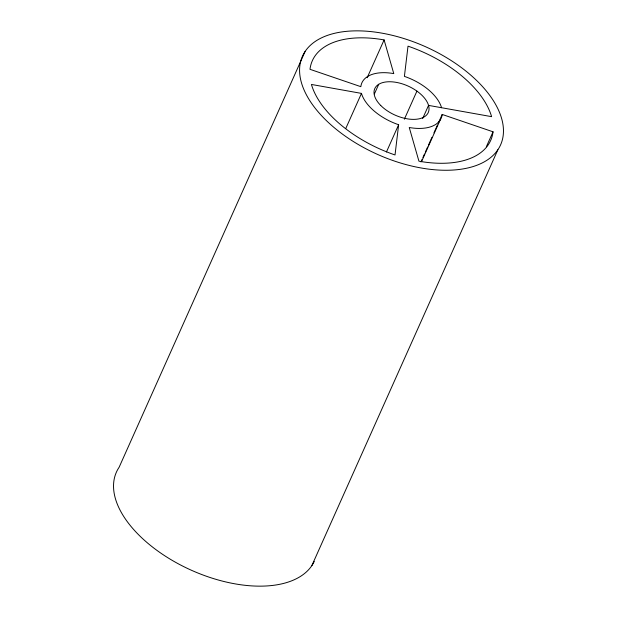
<?xml version="1.0" encoding="UTF-8"?>
<svg xmlns="http://www.w3.org/2000/svg" width="617" height="617" viewBox="0 0 617 617"><rect width="100%" height="100%" fill="white"/><g stroke="black" fill="none" stroke-linecap="round" stroke-linejoin="round"><path stroke-width="0.93" d="M398.636 124.734L395.027 154.96A97.671 53.054 24.1 0 1 311.431 84.452L361.477 93.398A43.414 23.577 24.1 0 0 398.636 124.734L386.443 151.99M305.16 51.373L119.12 467.262A108.523 58.947 24.1 0 0 186.157 567.81A108.523 58.947 24.1 0 0 314.238 561.431M367.184 77.727L384.098 39.92A97.671 53.054 24.1 0 0 309.996 69.312L360.837 86.673A43.414 23.577 24.1 0 1 393.777 73.608L384.098 39.92M345.744 128.567L361.477 93.398M374.396 93.938L378.715 84.282M404.366 119.204L416.93 91.108M422.653 118.557L428.545 105.391L491.602 116.659A97.671 53.054 24.1 0 0 408.007 46.159L404.405 76.377A43.414 23.577 24.1 0 1 441.556 107.713M420.956 161.924L422.136 159.286M422.923 157.528L424.496 154.011M425.283 152.252L427.643 146.977M428.429 145.219L431.969 137.306M433.936 132.91L437.476 124.996M438.263 123.238L442.196 114.446L493.037 131.807L486.35 146.753M421.573 161.554L440.06 120.23M311.84 565.627L497.88 149.738A108.523 58.947 24.1 0 0 382.162 33.187A108.523 58.947 24.1 0 0 324.511 118.749A108.523 58.947 24.1 0 0 497.88 149.738M442.196 114.446A43.414 23.577 24.1 0 1 409.256 127.503L418.935 161.191A97.671 53.054 24.1 0 0 493.037 131.807M380.728 105.468A29.3 15.919 24.1 0 0 427.535 113.837A29.3 15.919 24.1 0 0 396.291 82.37A29.3 15.919 24.1 0 0 380.728 105.468"/></g></svg>
